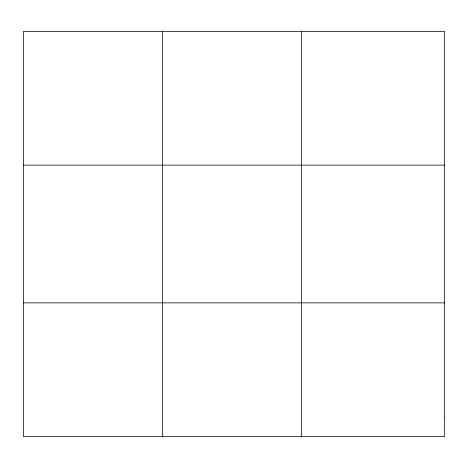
<?xml version="1.0" encoding="UTF-8"?>
<svg xmlns="http://www.w3.org/2000/svg" width="468" height="468" viewBox="0 0 468 468"><rect width="100%" height="100%" fill="white"/><g stroke="black" fill="none" stroke-linecap="round" stroke-linejoin="round"><path stroke-width="0.7" d="M162.396 436.539L162.396 31.461M301.392 436.539L301.392 31.461M23.4 165.14L444.6 165.14M23.4 302.86L444.6 302.86M444.6 417.438L444.6 436.539L23.4 436.539L23.4 31.461L444.6 31.461L444.6 417.438"/></g></svg>
